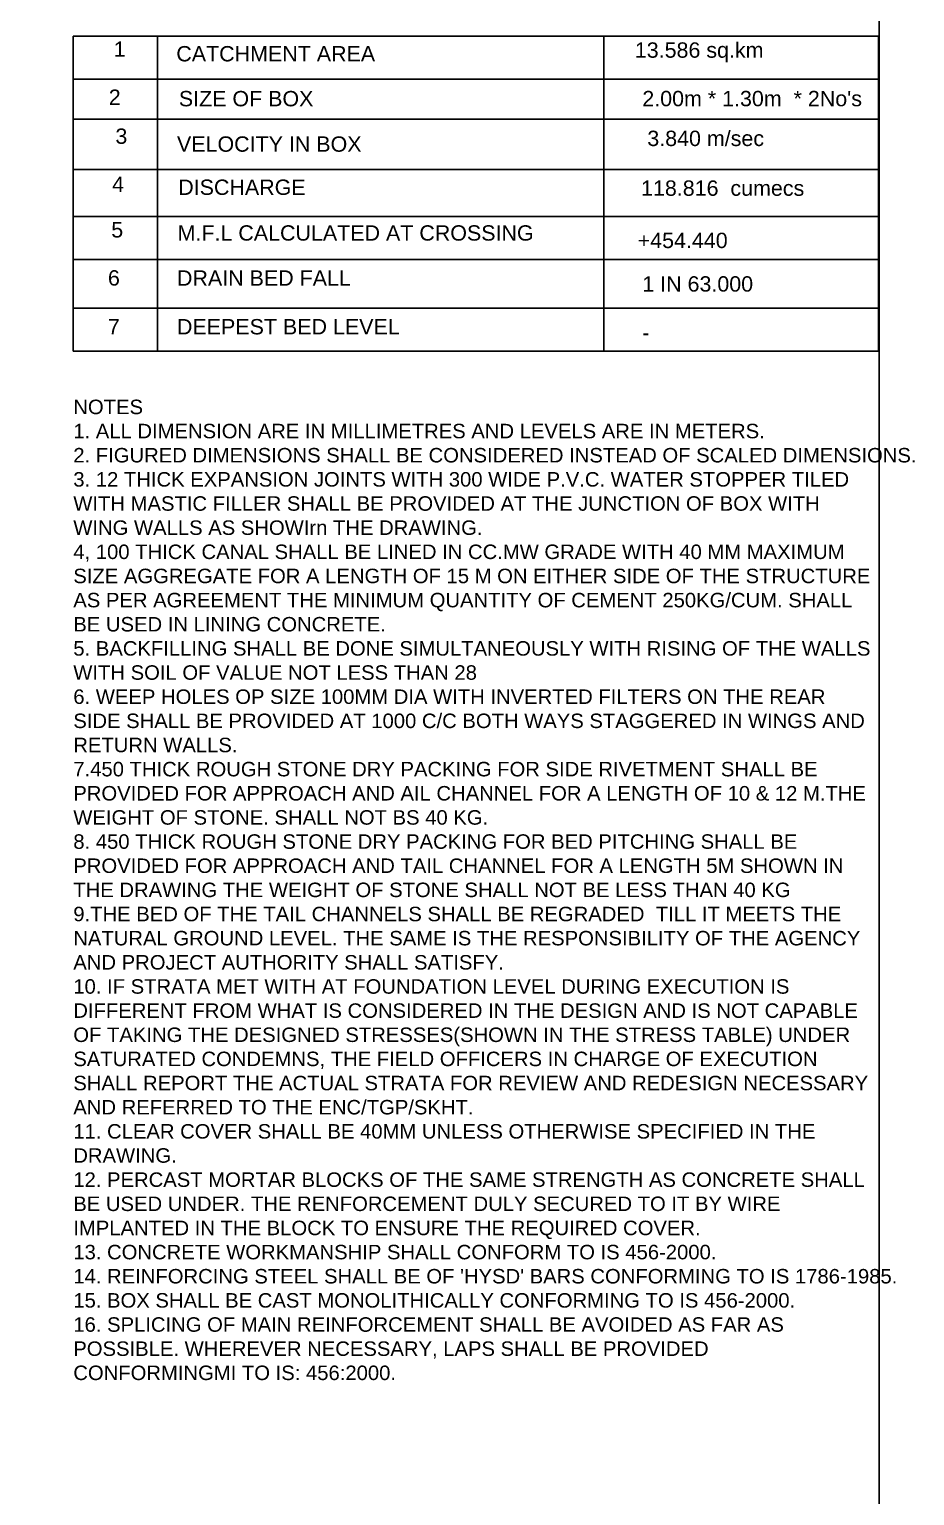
# Model space of a CAD drawing. Header units: millimetres. Extents: x 5124 to 6568637, y 2311 to 91879094.
# Drawn here: x 3735837 to 3742644, y 45938918 to 45950192 of the extents above; entities that cross this region are included whole.
import ezdxf

# ---------------------------------------------------------------- set-up
doc = ezdxf.new("R2010")
doc.units = ezdxf.units.MM
doc.header["$MEASUREMENT"] = 0
doc.layers.add('DRAWING', color=7, linetype='Continuous')
doc.layers.add('TEXT', color=7, linetype='Continuous')
doc.styles.get("Standard").update_dxf_attribs({"font": 'arial.ttf', "height": 120})

msp = doc.modelspace()

# ---------------------------------------------------------------- linework, layer by layer
at = {"layer": 'Defpoints', "linetype": 'Continuous'}
msp.add_lwpolyline([(3696927, 45956476.5), (3742372, 45956476.5), (3742372, 45926989), (3696927, 45926989)], close=True, dxfattribs=at)
at = {"layer": 'DRAWING', "linetype": 'Continuous'}
msp.add_lwpolyline([(3742366.5, 45950139.5), (3742366.5, 45947717.9)], dxfattribs=at)
at = {"layer": 'TEXT'}
for points in [[(3736175.1, 45947717.9), (3736175.1, 45950139.5)], [(3736175.1, 45950139.5), (3742366.5, 45950139.5)], [(3736822.2, 45947717.9), (3736822.2, 45950139.5)], [(3740254.9, 45947717.9), (3740254.9, 45950139.5)], [(3742372, 45947570.4), (3742372, 45950139.5)], [(3736175.1, 45949809.3), (3742366.5, 45949809.3)], [(3736175.1, 45949501.1), (3742366.5, 45949501.1)], [(3736175.1, 45949115.8), (3742366.5, 45949115.8)], [(3736175.1, 45948752.6), (3742366.5, 45948752.6)], [(3736175.1, 45948422.3), (3742366.5, 45948422.3)], [(3736175.1, 45948048.1), (3742366.5, 45948048.1)], [(3736175.1, 45948048.1), (3742366.5, 45948048.1)], [(3736175.1, 45947717.9), (3742366.5, 45947717.9)]]:
    msp.add_lwpolyline(points, dxfattribs=at)

# ---------------------------------------------------------------- texts
at = {"layer": 'DRAWING', "insert": (3736175.1, 45947345), "char_height": 111.3742, "width": 6119.688, "attachment_point": 1}
msp.add_mtext("\\A1;NOTES \\P1. ALL DIMENSION ARE IN MILLIMETRES AND LEVELS ARE IN METERS. \\P2. FIGURED DIMENSIONS SHALL BE CONSIDERED INSTEAD OF SCALED DIMENSIONS.  \\P3. 12 THICK EXPANSION JOINTS WITH 300 WIDE P.V.C. WATER STOPPER TILED WITH MASTIC FILLER SHALL BE PROVIDED AT THE JUNCTION OF BOX WITH WING WALLS AS SHOWIrn THE DRAWING. \\P4, 100 THICK CANAL SHALL BE LINED IN CC.MW GRADE WITH 40 MM MAXIMUM SIZE AGGREGATE FOR A LENGTH OF 15 M ON EITHER SIDE OF THE STRUCTURE AS PER AGREEMENT THE MINIMUM QUANTITY OF CEMENT 250KG/CUM. SHALL BE USED IN LINING CONCRETE. \\P5. BACKFILLING SHALL BE DONE SIMULTANEOUSLY WITH RISING OF THE WALLS WITH SOIL OF VALUE NOT LESS THAN 28 \\P6. WEEP HOLES OP SIZE 100MM DIA WITH INVERTED FILTERS ON THE REAR SIDE SHALL BE PROVIDED AT 1000 C/C BOTH WAYS STAGGERED IN WINGS AND RETURN WALLS. \\P7.450 THICK ROUGH STONE DRY PACKING FOR SIDE RIVETMENT SHALL BE PROVIDED FOR APPROACH AND AIL CHANNEL FOR A LENGTH OF 10 & 12 M.THE WEIGHT OF STONE. SHALL NOT BS 40 KG.\\P8. 450 THICK ROUGH STONE DRY PACKING FOR BED PITCHING SHALL BE PROVIDED FOR APPROACH AND TAIL CHANNEL FOR A LENGTH 5M SHOWN IN THE DRAWING THE WEIGHT OF STONE SHALL NOT BE LESS THAN 40 KG \\P9.THE BED OF THE TAIL CHANNELS SHALL BE REGRADED  TILL IT MEETS THE NATURAL GROUND LEVEL. THE SAME IS THE RESPONSIBILITY OF THE AGENCY AND PROJECT AUTHORITY SHALL SATISFY. \\P10. IF STRATA MET WITH AT FOUNDATION LEVEL DURING EXECUTION IS DIFFERENT FROM WHAT IS CONSIDERED IN THE DESIGN AND IS NOT CAPABLE OF TAKING THE DESIGNED STRESSES(SHOWN IN THE STRESS TABLE) UNDER SATURATED CONDEMNS, THE FIELD OFFICERS IN CHARGE OF EXECUTION SHALL REPORT THE ACTUAL STRATA FOR REVIEW AND REDESIGN NECESSARY AND REFERRED TO THE ENC/TGP/SKHT. \\P11. CLEAR COVER SHALL BE 40MM UNLESS OTHERWISE SPECIFIED IN THE DRAWING. \\P12. PERCAST MORTAR BLOCKS OF THE SAME STRENGTH AS CONCRETE SHALL BE USED UNDER. THE RENFORCEMENT DULY SECURED TO IT BY WIRE IMPLANTED IN THE BLOCK TO ENSURE THE REQUIRED COVER. \\P13. CONCRETE WORKMANSHIP SHALL CONFORM TO IS 456-2000. \\P14. REINFORCING STEEL SHALL BE OF 'HYSD' BARS CONFORMING TO IS 1786-1985. \\P15. BOX SHALL BE CAST MONOLITHICALLY CONFORMING TO IS 456-2000. \\P16. SPLICING OF MAIN REINFORCEMENT SHALL BE AVOIDED AS FAR AS POSSIBLE. WHEREVER NECESSARY, LAPS SHALL BE PROVIDED CONFORMINGMI TO IS: 456:2000.", dxfattribs=at)
at = {"layer": 'TEXT'}
for s, height, p in [('1', 118, (3736486, 45949980.9)), ('CATCHMENT AREA', 117.961, (3736967, 45949945.8)), ('13.586 sq.km', 117.961, (3740492.5, 45949974.1)), ('2', 118, (3736447.7, 45949611.4)), ('SIZE OF BOX', 117.961, (3736986.5, 45949600.5)), ("2.00m * 1.30m  * 2No's", 117.961, (3740550, 45949601.1)), ('3', 118, (3736498.7, 45949311.9)), ('VELOCITY IN BOX', 117.961, (3736972.1, 45949251.3)), ('3.840 m/sec', 117.961, (3740588.5, 45949295)), ('4', 118, (3736473.2, 45948942.3)), ('DISCHARGE', 117.96, (3736981.8, 45948919.3)), ('118.816  cumecs', 117.961, (3740540.4, 45948912.4)), ('5', 118, (3736466.9, 45948591.9)), ('M.F.L CALCULATED AT CROSSING', 117.961, (3736977, 45948567.8)), ('+454.440', 117.96, (3740514.5, 45948510.6)), ('6', 118, (3736441.4, 45948222.3)), ('DRAIN BED FALL', 117.961, (3736972.1, 45948221.2)), ('1 IN 63.000', 117.961, (3740550, 45948175.9)), ('7', 118, (3736441.4, 45947848)), ('DEEPEST BED LEVEL', 117.961, (3736972.1, 45947846.9)), ('-', 118, (3740550, 45947801.6))]:
    msp.add_text(s, height=height, dxfattribs=at).set_placement(p)

doc.saveas('drawing.dxf')
